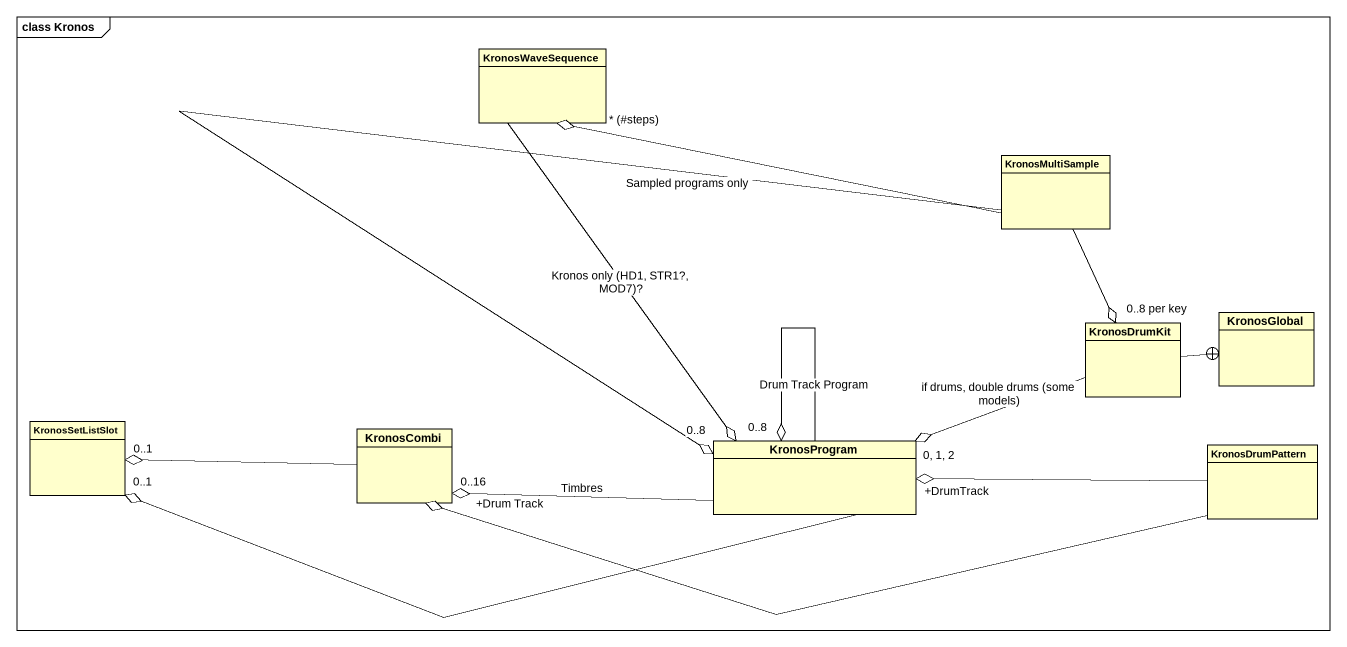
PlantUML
@startuml
mainframe class Kronos
hide circle
hide empty members
class KronosWaveSequence
class KronosMultiSample
class KronosDrumKit
class KronosGlobal
class KronosSetListSlot
class KronosCombi
class KronosProgram
class KronosDrumPattern
KronosWaveSequence --o "0..8" KronosProgram : Kronos only (HD1, STR1?, MOD7)?
KronosMultiSample -left-o "* (#steps)" KronosWaveSequence
KronosMultiSample --o "0..8 per key" KronosDrumKit
KronosMultiSample --o "0..8" KronosProgram : Sampled programs only
KronosDrumKit -right-+ KronosGlobal
KronosDrumKit -left-o "0, 1, 2" KronosProgram : if drums, double drums (some models)
KronosCombi -left-o "0..1" KronosSetListSlot
KronosProgram -left-o "0..1" KronosSetListSlot
KronosProgram -left-o "0..16" KronosCombi : Timbres
KronosProgram --o KronosProgram : Drum Track Program
KronosDrumPattern -left-o "+Drum Track" KronosCombi
KronosDrumPattern -left-o "+DrumTrack" KronosProgram
@enduml
